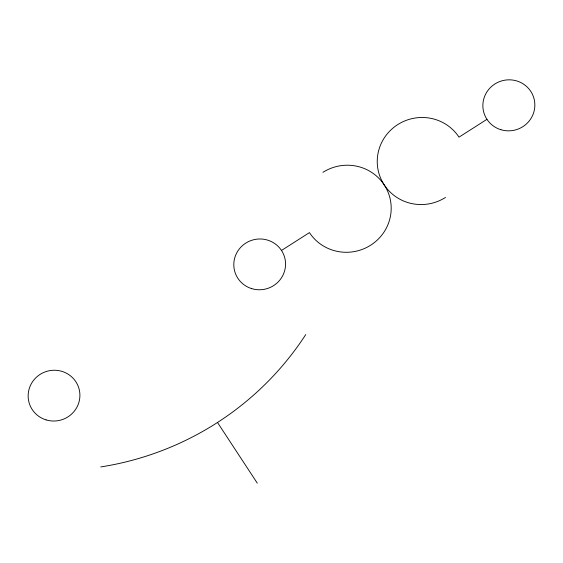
<?xml version="1.0" encoding="UTF-8"?>
<svg xmlns="http://www.w3.org/2000/svg" width="563" height="563" viewBox="0 0 563 563"><rect width="100%" height="100%" fill="white"/><g stroke="black" fill="none" stroke-linecap="round" stroke-linejoin="round"><path stroke-width="0.84" d="M281.493 250.458L309.439 232.618A44.442 43.471 -15.9 0 0 370.714 245.172A44.442 43.471 -15.9 0 0 384.219 184.889A44.442 43.471 -15.9 0 1 397.724 124.599A44.442 43.471 -15.9 0 1 459 137.154L486.946 119.321M217.501 422.482L257.305 483.181M305.73 334.591A295.111 288.664 -15.9 0 1 100.784 466.931M322.944 172.334A44.442 43.471 -15.9 0 1 384.219 184.889A44.442 43.471 -15.9 0 0 445.495 197.437M500.866 129.701A26.039 25.469 -15.9 0 0 534.273 99.686A26.039 25.469 -15.9 0 0 491.422 86.611A26.039 25.469 -15.9 0 0 500.866 129.701M46.082 419.899A25.926 25.356 -15.9 0 0 79.334 390.018A25.926 25.356 -15.9 0 0 36.672 376.999A25.926 25.356 -15.9 0 0 46.082 419.899M251.731 288.636A25.926 25.356 -15.9 0 0 284.984 258.755A25.926 25.356 -15.9 0 0 242.322 245.735A25.926 25.356 -15.9 0 0 251.731 288.636"/></g></svg>
